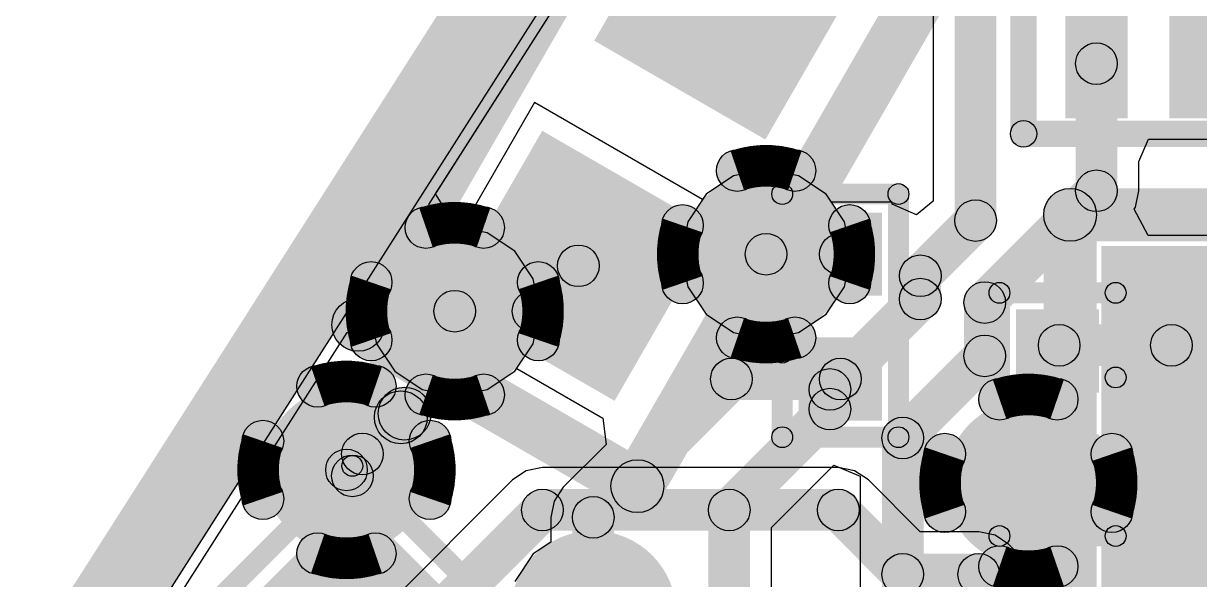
# Model space of a CAD drawing. Header units: millimetres. Extents: x -1.43 to 1.09, y -0.91 to 0.99.
# Drawn here: x -0.5406 to -0.318, y -0.5131 to -0.4079 of the extents above; entities that cross this region are included whole.
import ezdxf

# ---------------------------------------------------------------- set-up
doc = ezdxf.new("R2010")
doc.units = ezdxf.units.MM
doc.header["$MEASUREMENT"] = 0
for name, color, linetype in [('BottomLayer', 5, 'Continuous'), ('InternalPlane1', 76, 'Continuous'), ('InternalPlane2', 16, 'Continuous'), ('TopLayer', 1, 'Continuous'), ('TopOverlay', 2, 'Continuous'), ('TopPaste', 8, 'Continuous'), ('TopSolder', 216, 'Continuous'), ('ViaHoleLayer', 16, 'Continuous')]:
    doc.layers.add(name, color=color, linetype=linetype)

# ---------------------------------------------------------------- blocks, each defined once
blk = doc.blocks.new('ABS07_4')
at = {"layer": 'TopLayer'}
for points in [[(-0.07087, 0.0374), (-0.02756, 0.0374), (-0.02756, -0.0374), (-0.07087, -0.0374)], [(0.02756, 0.0374), (0.07087, 0.0374), (0.07087, -0.0374), (0.02756, -0.0374)]]:
    blk.add_hatch(color=1, dxfattribs=at).paths.add_polyline_path(points)
at = {"layer": 'TopOverlay'}
h = blk.add_hatch(color=2, dxfattribs=at)
edge = h.paths.add_edge_path()
edge.add_arc((-0.07874, 0.04528), 0.005, 0, 360)
h = blk.add_hatch(color=2, dxfattribs=at)
edge = h.paths.add_edge_path()
edge.add_arc((-0.07874, 0.04528), 0.005, 0, 360)
for points in [[(0.07874, 0.05028), (0.07874, 0.04028), (-0.07874, 0.04028), (-0.07874, 0.05028)], [(-0.08374, 0.04528), (-0.07374, 0.04528), (-0.07374, -0.04528), (-0.08374, -0.04528)], [(0.07374, 0.04528), (0.08374, 0.04528), (0.08374, -0.04528), (0.07374, -0.04528)], [(0.07874, -0.04028), (0.07874, -0.05028), (-0.07874, -0.05028), (-0.07874, -0.04028)]]:
    blk.add_hatch(color=2, dxfattribs=at).paths.add_polyline_path(points)
h = blk.add_hatch(color=2, dxfattribs=at)
edge = h.paths.add_edge_path()
edge.add_arc((0.07874, 0.04528), 0.005, 0, 360)
h = blk.add_hatch(color=2, dxfattribs=at)
edge = h.paths.add_edge_path()
edge.add_arc((0.07874, 0.04528), 0.005, 0, 360)
h = blk.add_hatch(color=2, dxfattribs=at)
edge = h.paths.add_edge_path()
edge.add_arc((-0.07874, -0.04528), 0.005, 0, 360)
h = blk.add_hatch(color=2, dxfattribs=at)
edge = h.paths.add_edge_path()
edge.add_arc((-0.07874, -0.04528), 0.005, 0, 360)
h = blk.add_hatch(color=2, dxfattribs=at)
edge = h.paths.add_edge_path()
edge.add_arc((0.07874, -0.04528), 0.005, 0, 360)
h = blk.add_hatch(color=2, dxfattribs=at)
edge = h.paths.add_edge_path()
edge.add_arc((0.07874, -0.04528), 0.005, 0, 360)
at = {"layer": 'TopPaste'}
for points in [[(-0.07087, 0.0374), (-0.02756, 0.0374), (-0.02756, -0.0374), (-0.07087, -0.0374)], [(0.02756, 0.0374), (0.07087, 0.0374), (0.07087, -0.0374), (0.02756, -0.0374)]]:
    blk.add_hatch(color=8, dxfattribs=at).paths.add_polyline_path(points)
at = {"layer": 'TopSolder'}
for points in [[(-0.07283, 0.03937), (-0.02559, 0.03937), (-0.02559, -0.03937), (-0.07283, -0.03937)], [(0.02559, 0.03937), (0.07284, 0.03937), (0.07284, -0.03937), (0.02559, -0.03937)]]:
    blk.add_hatch(color=216, dxfattribs=at).paths.add_polyline_path(points)
at = {"layer": 'TopOverlay'}
for centre in [(-0.07874, 0.04528), (-0.07874, 0.04528), (0.07874, 0.04528), (0.07874, 0.04528), (-0.07874, -0.04528), (-0.07874, -0.04528), (0.07874, -0.04528), (0.07874, -0.04528)]:
    blk.add_circle(centre, 0.005, dxfattribs=at)
blk = doc.blocks.new('BNO055_5')
at = {"layer": 'TopLayer'}
for points in [[(-0.09929, 0.04992), (-0.1111, 0.04992), (-0.1111, 0.07059), (-0.09929, 0.07059)], [(-0.07961, 0.04992), (-0.09142, 0.04992), (-0.09142, 0.07059), (-0.07961, 0.07059)], [(-0.05992, 0.04992), (-0.07173, 0.04992), (-0.07173, 0.07059), (-0.05992, 0.07059)], [(-0.04024, 0.04992), (-0.05205, 0.04992), (-0.05205, 0.07059), (-0.04024, 0.07059)], [(-0.02055, 0.04992), (-0.03236, 0.04992), (-0.03236, 0.07059), (-0.02055, 0.07059)], [(-0.00087, 0.04992), (-0.01268, 0.04992), (-0.01268, 0.07059), (-0.00087, 0.07059)], [(0.01882, 0.04992), (0.00701, 0.04992), (0.00701, 0.07059), (0.01882, 0.07059)], [(0.0385, 0.04992), (0.02669, 0.04992), (0.02669, 0.07059), (0.0385, 0.07059)], [(0.05819, 0.04992), (0.04638, 0.04992), (0.04638, 0.07059), (0.05819, 0.07059)], [(0.07787, 0.04992), (0.06606, 0.04992), (0.06606, 0.07059), (0.07787, 0.07059)], [(-0.09929, 0.03417), (-0.09929, 0.02236), (-0.11602, 0.02236), (-0.11602, 0.03417)], [(0.0828, 0.03417), (0.0828, 0.02236), (0.06606, 0.02236), (0.06606, 0.03417)], [(-0.09929, 0.01449), (-0.09929, 0.00268), (-0.11602, 0.00268), (-0.11602, 0.01449)], [(0.0828, 0.01449), (0.0828, 0.00268), (0.06606, 0.00268), (0.06606, 0.01449)], [(-0.09929, -0.0052), (-0.09929, -0.01701), (-0.11602, -0.01701), (-0.11602, -0.0052)], [(0.0828, -0.0052), (0.0828, -0.01701), (0.06606, -0.01701), (0.06606, -0.0052)], [(-0.09929, -0.02488), (-0.09929, -0.03669), (-0.11602, -0.03669), (-0.11602, -0.02488)], [(0.0828, -0.02488), (0.0828, -0.03669), (0.06606, -0.03669), (0.06606, -0.02488)], [(-0.09929, -0.07311), (-0.1111, -0.07311), (-0.1111, -0.05244), (-0.09929, -0.05244)], [(-0.07961, -0.07311), (-0.09142, -0.07311), (-0.09142, -0.05244), (-0.07961, -0.05244)], [(-0.05992, -0.07311), (-0.07173, -0.07311), (-0.07173, -0.05244), (-0.05992, -0.05244)], [(-0.04024, -0.07311), (-0.05205, -0.07311), (-0.05205, -0.05244), (-0.04024, -0.05244)], [(-0.02055, -0.07311), (-0.03236, -0.07311), (-0.03236, -0.05244), (-0.02055, -0.05244)], [(-0.00087, -0.07311), (-0.01268, -0.07311), (-0.01268, -0.05244), (-0.00087, -0.05244)], [(0.01882, -0.07311), (0.00701, -0.07311), (0.00701, -0.05244), (0.01882, -0.05244)], [(0.0385, -0.07311), (0.02669, -0.07311), (0.02669, -0.05244), (0.0385, -0.05244)], [(0.05819, -0.07311), (0.04638, -0.07311), (0.04638, -0.05244), (0.05819, -0.05244)], [(0.07787, -0.07311), (0.06606, -0.07311), (0.06606, -0.05244), (0.07787, -0.05244)]]:
    blk.add_hatch(color=1, dxfattribs=at).paths.add_polyline_path(points)
at = {"layer": 'TopOverlay'}
h = blk.add_hatch(color=2, dxfattribs=at)
edge = h.paths.add_edge_path()
edge.add_arc((-0.10717, 0.08929), 0.006, 0, 360)
h = blk.add_hatch(color=2, dxfattribs=at)
edge = h.paths.add_edge_path()
edge.add_arc((-0.09929, 0.08929), 0.006, 0, 360)
h = blk.add_hatch(color=2, dxfattribs=at)
edge = h.paths.add_edge_path()
edge.add_arc((-0.11898, 0.07354), 0.0025, 0, 360)
h = blk.add_hatch(color=2, dxfattribs=at)
edge = h.paths.add_edge_path()
edge.add_arc((-0.11898, 0.07354), 0.0025, 0, 360)
for points in [[(0.08575, 0.07604), (0.08575, 0.07104), (-0.11898, 0.07104), (-0.11898, 0.07604)], [(-0.12148, 0.07354), (-0.11648, 0.07354), (-0.11648, -0.07606), (-0.12148, -0.07606)], [(0.08325, 0.07354), (0.08825, 0.07354), (0.08825, -0.07606), (0.08325, -0.07606)], [(0.08575, -0.07356), (0.08575, -0.07856), (-0.11898, -0.07856), (-0.11898, -0.07356)]]:
    blk.add_hatch(color=2, dxfattribs=at).paths.add_polyline_path(points)
h = blk.add_hatch(color=2, dxfattribs=at)
edge = h.paths.add_edge_path()
edge.add_arc((0.08575, 0.07354), 0.0025, 0, 360)
h = blk.add_hatch(color=2, dxfattribs=at)
edge = h.paths.add_edge_path()
edge.add_arc((0.08575, 0.07354), 0.0025, 0, 360)
h = blk.add_hatch(color=2, dxfattribs=at)
edge = h.paths.add_edge_path()
edge.add_arc((-0.11898, -0.07606), 0.0025, 0, 360)
h = blk.add_hatch(color=2, dxfattribs=at)
edge = h.paths.add_edge_path()
edge.add_arc((-0.11898, -0.07606), 0.0025, 0, 360)
h = blk.add_hatch(color=2, dxfattribs=at)
edge = h.paths.add_edge_path()
edge.add_arc((0.08575, -0.07606), 0.0025, 0, 360)
h = blk.add_hatch(color=2, dxfattribs=at)
edge = h.paths.add_edge_path()
edge.add_arc((0.08575, -0.07606), 0.0025, 0, 360)
at = {"layer": 'TopPaste'}
for points in [[(-0.09929, 0.04992), (-0.1111, 0.04992), (-0.1111, 0.07059), (-0.09929, 0.07059)], [(-0.07961, 0.04992), (-0.09142, 0.04992), (-0.09142, 0.07059), (-0.07961, 0.07059)], [(-0.05992, 0.04992), (-0.07173, 0.04992), (-0.07173, 0.07059), (-0.05992, 0.07059)], [(-0.04024, 0.04992), (-0.05205, 0.04992), (-0.05205, 0.07059), (-0.04024, 0.07059)], [(-0.02055, 0.04992), (-0.03236, 0.04992), (-0.03236, 0.07059), (-0.02055, 0.07059)], [(-0.00087, 0.04992), (-0.01268, 0.04992), (-0.01268, 0.07059), (-0.00087, 0.07059)], [(0.01882, 0.04992), (0.00701, 0.04992), (0.00701, 0.07059), (0.01882, 0.07059)], [(0.0385, 0.04992), (0.02669, 0.04992), (0.02669, 0.07059), (0.0385, 0.07059)], [(0.05819, 0.04992), (0.04638, 0.04992), (0.04638, 0.07059), (0.05819, 0.07059)], [(0.07787, 0.04992), (0.06606, 0.04992), (0.06606, 0.07059), (0.07787, 0.07059)], [(-0.09929, 0.03417), (-0.09929, 0.02236), (-0.11602, 0.02236), (-0.11602, 0.03417)], [(0.0828, 0.03417), (0.0828, 0.02236), (0.06606, 0.02236), (0.06606, 0.03417)], [(-0.09929, 0.01449), (-0.09929, 0.00268), (-0.11602, 0.00268), (-0.11602, 0.01449)], [(0.0828, 0.01449), (0.0828, 0.00268), (0.06606, 0.00268), (0.06606, 0.01449)], [(-0.09929, -0.0052), (-0.09929, -0.01701), (-0.11602, -0.01701), (-0.11602, -0.0052)], [(0.0828, -0.0052), (0.0828, -0.01701), (0.06606, -0.01701), (0.06606, -0.0052)], [(-0.09929, -0.02488), (-0.09929, -0.03669), (-0.11602, -0.03669), (-0.11602, -0.02488)], [(0.0828, -0.02488), (0.0828, -0.03669), (0.06606, -0.03669), (0.06606, -0.02488)], [(-0.09929, -0.07311), (-0.1111, -0.07311), (-0.1111, -0.05244), (-0.09929, -0.05244)], [(-0.07961, -0.07311), (-0.09142, -0.07311), (-0.09142, -0.05244), (-0.07961, -0.05244)], [(-0.05992, -0.07311), (-0.07173, -0.07311), (-0.07173, -0.05244), (-0.05992, -0.05244)], [(-0.04024, -0.07311), (-0.05205, -0.07311), (-0.05205, -0.05244), (-0.04024, -0.05244)], [(-0.02055, -0.07311), (-0.03236, -0.07311), (-0.03236, -0.05244), (-0.02055, -0.05244)], [(-0.00087, -0.07311), (-0.01268, -0.07311), (-0.01268, -0.05244), (-0.00087, -0.05244)], [(0.01882, -0.07311), (0.00701, -0.07311), (0.00701, -0.05244), (0.01882, -0.05244)], [(0.0385, -0.07311), (0.02669, -0.07311), (0.02669, -0.05244), (0.0385, -0.05244)], [(0.05819, -0.07311), (0.04638, -0.07311), (0.04638, -0.05244), (0.05819, -0.05244)], [(0.07787, -0.07311), (0.06606, -0.07311), (0.06606, -0.05244), (0.07787, -0.05244)]]:
    blk.add_hatch(color=8, dxfattribs=at).paths.add_polyline_path(points)
at = {"layer": 'TopSolder'}
for points in [[(-0.09929, 0.04992), (-0.1111, 0.04992), (-0.1111, 0.07059), (-0.09929, 0.07059)], [(-0.07961, 0.04992), (-0.09142, 0.04992), (-0.09142, 0.07059), (-0.07961, 0.07059)], [(-0.05992, 0.04992), (-0.07173, 0.04992), (-0.07173, 0.07059), (-0.05992, 0.07059)], [(-0.04024, 0.04992), (-0.05205, 0.04992), (-0.05205, 0.07059), (-0.04024, 0.07059)], [(-0.02055, 0.04992), (-0.03236, 0.04992), (-0.03236, 0.07059), (-0.02055, 0.07059)], [(-0.00087, 0.04992), (-0.01268, 0.04992), (-0.01268, 0.07059), (-0.00087, 0.07059)], [(0.01882, 0.04992), (0.00701, 0.04992), (0.00701, 0.07059), (0.01882, 0.07059)], [(0.0385, 0.04992), (0.02669, 0.04992), (0.02669, 0.07059), (0.0385, 0.07059)], [(0.05819, 0.04992), (0.04638, 0.04992), (0.04638, 0.07059), (0.05819, 0.07059)], [(0.07787, 0.04992), (0.06606, 0.04992), (0.06606, 0.07059), (0.07787, 0.07059)], [(-0.09929, 0.03417), (-0.09929, 0.02236), (-0.11602, 0.02236), (-0.11602, 0.03417)], [(0.0828, 0.03417), (0.0828, 0.02236), (0.06606, 0.02236), (0.06606, 0.03417)], [(-0.09929, 0.01449), (-0.09929, 0.00268), (-0.11602, 0.00268), (-0.11602, 0.01449)], [(0.0828, 0.01449), (0.0828, 0.00268), (0.06606, 0.00268), (0.06606, 0.01449)], [(-0.09929, -0.0052), (-0.09929, -0.01701), (-0.11602, -0.01701), (-0.11602, -0.0052)], [(0.0828, -0.0052), (0.0828, -0.01701), (0.06606, -0.01701), (0.06606, -0.0052)], [(-0.09929, -0.02488), (-0.09929, -0.03669), (-0.11602, -0.03669), (-0.11602, -0.02488)], [(0.0828, -0.02488), (0.0828, -0.03669), (0.06606, -0.03669), (0.06606, -0.02488)], [(-0.09929, -0.07311), (-0.1111, -0.07311), (-0.1111, -0.05244), (-0.09929, -0.05244)], [(-0.07961, -0.07311), (-0.09142, -0.07311), (-0.09142, -0.05244), (-0.07961, -0.05244)], [(-0.05992, -0.07311), (-0.07173, -0.07311), (-0.07173, -0.05244), (-0.05992, -0.05244)], [(-0.04024, -0.07311), (-0.05205, -0.07311), (-0.05205, -0.05244), (-0.04024, -0.05244)], [(-0.02055, -0.07311), (-0.03236, -0.07311), (-0.03236, -0.05244), (-0.02055, -0.05244)], [(-0.00087, -0.07311), (-0.01268, -0.07311), (-0.01268, -0.05244), (-0.00087, -0.05244)], [(0.01882, -0.07311), (0.00701, -0.07311), (0.00701, -0.05244), (0.01882, -0.05244)], [(0.0385, -0.07311), (0.02669, -0.07311), (0.02669, -0.05244), (0.0385, -0.05244)], [(0.05819, -0.07311), (0.04638, -0.07311), (0.04638, -0.05244), (0.05819, -0.05244)], [(0.07787, -0.07311), (0.06606, -0.07311), (0.06606, -0.05244), (0.07787, -0.05244)]]:
    blk.add_hatch(color=216, dxfattribs=at).paths.add_polyline_path(points)
at = {"layer": 'TopOverlay', "const_width": 0.012}
blk.add_lwpolyline([(-0.09929, 0.08929, 1), (-0.10717, 0.08929, 1)], format="xyb", close=True, dxfattribs=at)
at = {"layer": 'TopOverlay'}
for centre, radius in [((-0.10717, 0.08929), 0.006), ((-0.09929, 0.08929), 0.006), ((-0.11898, 0.07354), 0.0025), ((-0.11898, 0.07354), 0.0025), ((0.08575, 0.07354), 0.0025), ((0.08575, 0.07354), 0.0025), ((-0.11898, -0.07606), 0.0025), ((-0.11898, -0.07606), 0.0025), ((0.08575, -0.07606), 0.0025), ((0.08575, -0.07606), 0.0025)]:
    blk.add_circle(centre, radius, dxfattribs=at)
blk = doc.blocks.new('PASSIVE__0201__0603__12')
at = {"layer": 'TopLayer'}
for points in [[(-0.00591, 0.00591), (0.00591, 0.00591), (0.00591, -0.00591), (-0.00591, -0.00591)], [(0.01772, 0.00591), (0.02953, 0.00591), (0.02953, -0.00591), (0.01772, -0.00591)]]:
    blk.add_hatch(color=1, dxfattribs=at).paths.add_polyline_path(points)
at = {"layer": 'TopOverlay'}
h = blk.add_hatch(color=2, dxfattribs=at)
edge = h.paths.add_edge_path()
edge.add_arc((-0.011, 0.011), 0.00197, 0, 360)
h = blk.add_hatch(color=2, dxfattribs=at)
edge = h.paths.add_edge_path()
edge.add_arc((-0.011, 0.011), 0.00197, 0, 360)
for points in [[(0.005, 0.01297), (0.005, 0.00903), (-0.011, 0.00903), (-0.011, 0.01297)], [(0.035, 0.01297), (0.035, 0.00903), (0.005, 0.00903), (0.005, 0.01297)], [(-0.00903, -0.011), (-0.01297, -0.011), (-0.01297, 0.011), (-0.00903, 0.011)], [(0.03697, -0.011), (0.03303, -0.011), (0.03303, 0.011), (0.03697, 0.011)], [(0.035, -0.00903), (0.035, -0.01297), (-0.011, -0.01297), (-0.011, -0.00903)]]:
    blk.add_hatch(color=2, dxfattribs=at).paths.add_polyline_path(points)
h = blk.add_hatch(color=2, dxfattribs=at)
edge = h.paths.add_edge_path()
edge.add_arc((0.005, 0.011), 0.00197, 0, 360)
h = blk.add_hatch(color=2, dxfattribs=at)
edge = h.paths.add_edge_path()
edge.add_arc((0.005, 0.011), 0.00197, 0, 360)
h = blk.add_hatch(color=2, dxfattribs=at)
edge = h.paths.add_edge_path()
edge.add_arc((0.035, 0.011), 0.00197, 0, 360)
h = blk.add_hatch(color=2, dxfattribs=at)
edge = h.paths.add_edge_path()
edge.add_arc((0.035, 0.011), 0.00197, 0, 360)
h = blk.add_hatch(color=2, dxfattribs=at)
edge = h.paths.add_edge_path()
edge.add_arc((-0.011, -0.011), 0.00197, 0, 360)
h = blk.add_hatch(color=2, dxfattribs=at)
edge = h.paths.add_edge_path()
edge.add_arc((-0.011, -0.011), 0.00197, 0, 360)
h = blk.add_hatch(color=2, dxfattribs=at)
edge = h.paths.add_edge_path()
edge.add_arc((0.035, -0.011), 0.00197, 0, 360)
h = blk.add_hatch(color=2, dxfattribs=at)
edge = h.paths.add_edge_path()
edge.add_arc((0.035, -0.011), 0.00197, 0, 360)
at = {"layer": 'TopPaste'}
for points in [[(-0.00591, 0.00591), (0.00591, 0.00591), (0.00591, -0.00591), (-0.00591, -0.00591)], [(0.01772, 0.00591), (0.02953, 0.00591), (0.02953, -0.00591), (0.01772, -0.00591)]]:
    blk.add_hatch(color=8, dxfattribs=at).paths.add_polyline_path(points)
at = {"layer": 'TopSolder'}
for points in [[(-0.00787, 0.00787), (0.00787, 0.00787), (0.00787, -0.00787), (-0.00787, -0.00787)], [(0.01575, 0.00787), (0.0315, 0.00787), (0.0315, -0.00787), (0.01575, -0.00787)]]:
    blk.add_hatch(color=216, dxfattribs=at).paths.add_polyline_path(points)
at = {"layer": 'TopOverlay'}
for centre in [(-0.011, 0.011), (-0.011, 0.011), (0.005, 0.011), (0.005, 0.011), (0.035, 0.011), (0.035, 0.011), (-0.011, -0.011), (-0.011, -0.011), (0.035, -0.011), (0.035, -0.011)]:
    blk.add_circle(centre, 0.00197, dxfattribs=at)
blk = doc.blocks.new('D_____25')
at = {"layer": 'TopLayer'}
for points in [[(-0.01181, 0.01378), (0.01181, 0.01378), (0.01181, -0.01378), (-0.01181, -0.01378)], [(0.02559, 0.01378), (0.04921, 0.01378), (0.04921, -0.01378), (0.02559, -0.01378)]]:
    blk.add_hatch(color=1, dxfattribs=at).paths.add_polyline_path(points)
at = {"layer": 'TopOverlay'}
h = blk.add_hatch(color=2, dxfattribs=at)
edge = h.paths.add_edge_path()
edge.add_arc((-0.018, 0.02), 0.00197, 0, 360)
h = blk.add_hatch(color=2, dxfattribs=at)
edge = h.paths.add_edge_path()
edge.add_arc((-0.018, 0.02), 0.00197, 0, 360)
for points in [[(0.055, 0.02197), (0.055, 0.01803), (-0.018, 0.01803), (-0.018, 0.02197)], [(-0.01603, -0.02), (-0.01997, -0.02), (-0.01997, 0.02), (-0.01603, 0.02)], [(0.05697, -0.02), (0.05303, -0.02), (0.05303, 0.02), (0.05697, 0.02)], [(-0.031, -0.015), (-0.031, -0.025), (-0.032, -0.025), (-0.032, -0.015)], [(0.055, -0.01803), (0.055, -0.02197), (-0.018, -0.02197), (-0.018, -0.01803)]]:
    blk.add_hatch(color=2, dxfattribs=at).paths.add_polyline_path(points)
h = blk.add_hatch(color=2, dxfattribs=at)
edge = h.paths.add_edge_path()
edge.add_arc((0.055, 0.02), 0.00197, 0, 360)
h = blk.add_hatch(color=2, dxfattribs=at)
edge = h.paths.add_edge_path()
edge.add_arc((0.055, 0.02), 0.00197, 0, 360)
h = blk.add_hatch(color=2, dxfattribs=at)
edge = h.paths.add_edge_path()
edge.add_arc((-0.032, -0.02), 0.005, 0, 360)
h = blk.add_hatch(color=2, dxfattribs=at)
edge = h.paths.add_edge_path()
edge.add_arc((-0.031, -0.02), 0.005, 0, 360)
h = blk.add_hatch(color=2, dxfattribs=at)
edge = h.paths.add_edge_path()
edge.add_arc((-0.018, -0.02), 0.00197, 0, 360)
h = blk.add_hatch(color=2, dxfattribs=at)
edge = h.paths.add_edge_path()
edge.add_arc((-0.018, -0.02), 0.00197, 0, 360)
h = blk.add_hatch(color=2, dxfattribs=at)
edge = h.paths.add_edge_path()
edge.add_arc((0.055, -0.02), 0.00197, 0, 360)
h = blk.add_hatch(color=2, dxfattribs=at)
edge = h.paths.add_edge_path()
edge.add_arc((0.055, -0.02), 0.00197, 0, 360)
at = {"layer": 'TopPaste'}
for points in [[(-0.01181, 0.01378), (0.01181, 0.01378), (0.01181, -0.01378), (-0.01181, -0.01378)], [(0.02559, 0.01378), (0.04921, 0.01378), (0.04921, -0.01378), (0.02559, -0.01378)]]:
    blk.add_hatch(color=8, dxfattribs=at).paths.add_polyline_path(points)
at = {"layer": 'TopSolder'}
for points in [[(-0.01378, 0.01575), (0.01378, 0.01575), (0.01378, -0.01575), (-0.01378, -0.01575)], [(0.02362, 0.01575), (0.05118, 0.01575), (0.05118, -0.01575), (0.02362, -0.01575)]]:
    blk.add_hatch(color=216, dxfattribs=at).paths.add_polyline_path(points)
at = {"layer": 'TopOverlay'}
for centre, radius in [((-0.018, 0.02), 0.00197), ((-0.018, 0.02), 0.00197), ((0.055, 0.02), 0.00197), ((0.055, 0.02), 0.00197), ((-0.032, -0.02), 0.005), ((-0.031, -0.02), 0.005), ((-0.018, -0.02), 0.00197), ((-0.018, -0.02), 0.00197), ((0.055, -0.02), 0.00197), ((0.055, -0.02), 0.00197)]:
    blk.add_circle(centre, radius, dxfattribs=at)
blk = doc.blocks.new('P________0603__1608__28')
at = {"layer": 'TopLayer'}
for points in [[(-0.04724, 0.0187), (-0.00984, 0.0187), (-0.00984, -0.0187), (-0.04724, -0.0187)], [(0.00984, 0.0187), (0.04724, 0.0187), (0.04724, -0.0187), (0.00984, -0.0187)]]:
    blk.add_hatch(color=1, dxfattribs=at).paths.add_polyline_path(points)
at = {"layer": 'TopOverlay'}
h = blk.add_hatch(color=2, dxfattribs=at)
edge = h.paths.add_edge_path()
edge.add_arc((-0.05906, 0.03051), 0.005, 0, 360)
h = blk.add_hatch(color=2, dxfattribs=at)
edge = h.paths.add_edge_path()
edge.add_arc((-0.05906, 0.03051), 0.005, 0, 360)
for points in [[(0.05906, 0.03551), (0.05906, 0.02551), (-0.05906, 0.02551), (-0.05906, 0.03551)], [(-0.05405, -0.03051), (-0.06406, -0.03051), (-0.06406, 0.03051), (-0.05405, 0.03051)], [(0.06406, -0.03051), (0.05405, -0.03051), (0.05405, 0.03051), (0.06406, 0.03051)], [(0.05906, -0.02551), (0.05906, -0.03551), (-0.05906, -0.03551), (-0.05906, -0.02551)]]:
    blk.add_hatch(color=2, dxfattribs=at).paths.add_polyline_path(points)
h = blk.add_hatch(color=2, dxfattribs=at)
edge = h.paths.add_edge_path()
edge.add_arc((0.05906, 0.03051), 0.005, 0, 360)
h = blk.add_hatch(color=2, dxfattribs=at)
edge = h.paths.add_edge_path()
edge.add_arc((0.05906, 0.03051), 0.005, 0, 360)
h = blk.add_hatch(color=2, dxfattribs=at)
edge = h.paths.add_edge_path()
edge.add_arc((-0.05906, -0.03051), 0.005, 0, 360)
h = blk.add_hatch(color=2, dxfattribs=at)
edge = h.paths.add_edge_path()
edge.add_arc((-0.05906, -0.03051), 0.005, 0, 360)
h = blk.add_hatch(color=2, dxfattribs=at)
edge = h.paths.add_edge_path()
edge.add_arc((0.05906, -0.03051), 0.005, 0, 360)
h = blk.add_hatch(color=2, dxfattribs=at)
edge = h.paths.add_edge_path()
edge.add_arc((0.05906, -0.03051), 0.005, 0, 360)
at = {"layer": 'TopPaste'}
for points in [[(-0.04724, 0.0187), (-0.00984, 0.0187), (-0.00984, -0.0187), (-0.04724, -0.0187)], [(0.00984, 0.0187), (0.04724, 0.0187), (0.04724, -0.0187), (0.00984, -0.0187)]]:
    blk.add_hatch(color=8, dxfattribs=at).paths.add_polyline_path(points)
at = {"layer": 'TopSolder'}
for points in [[(-0.04724, 0.0187), (-0.00984, 0.0187), (-0.00984, -0.0187), (-0.04724, -0.0187)], [(0.00984, 0.0187), (0.04724, 0.0187), (0.04724, -0.0187), (0.00984, -0.0187)]]:
    blk.add_hatch(color=216, dxfattribs=at).paths.add_polyline_path(points)
at = {"layer": 'TopOverlay'}
for centre in [(-0.05906, 0.03051), (-0.05906, 0.03051), (0.05906, 0.03051), (0.05906, 0.03051), (-0.05906, -0.03051), (-0.05906, -0.03051), (0.05906, -0.03051), (0.05906, -0.03051)]:
    blk.add_circle(centre, 0.005, dxfattribs=at)
blk = doc.blocks.new('PASSIVE__0201__0603__32')
at = {"layer": 'TopLayer'}
for points in [[(-0.00591, 0.00591), (0.00591, 0.00591), (0.00591, -0.00591), (-0.00591, -0.00591)], [(0.01772, 0.00591), (0.02953, 0.00591), (0.02953, -0.00591), (0.01772, -0.00591)]]:
    blk.add_hatch(color=1, dxfattribs=at).paths.add_polyline_path(points)
at = {"layer": 'TopOverlay'}
h = blk.add_hatch(color=2, dxfattribs=at)
edge = h.paths.add_edge_path()
edge.add_arc((-0.011, 0.011), 0.00197, 0, 360)
h = blk.add_hatch(color=2, dxfattribs=at)
edge = h.paths.add_edge_path()
edge.add_arc((-0.011, 0.011), 0.00197, 0, 360)
for points in [[(-0.011, 0.00903), (-0.011, 0.01297), (0.005, 0.01297), (0.005, 0.00903)], [(0.005, 0.00903), (0.005, 0.01297), (0.035, 0.01297), (0.035, 0.00903)], [(-0.01297, 0.011), (-0.00903, 0.011), (-0.00903, -0.011), (-0.01297, -0.011)], [(0.03303, 0.011), (0.03697, 0.011), (0.03697, -0.011), (0.03303, -0.011)], [(-0.011, -0.01297), (-0.011, -0.00903), (0.035, -0.00903), (0.035, -0.01297)]]:
    blk.add_hatch(color=2, dxfattribs=at).paths.add_polyline_path(points)
h = blk.add_hatch(color=2, dxfattribs=at)
edge = h.paths.add_edge_path()
edge.add_arc((0.005, 0.011), 0.00197, 0, 360)
h = blk.add_hatch(color=2, dxfattribs=at)
edge = h.paths.add_edge_path()
edge.add_arc((0.005, 0.011), 0.00197, 0, 360)
h = blk.add_hatch(color=2, dxfattribs=at)
edge = h.paths.add_edge_path()
edge.add_arc((0.035, 0.011), 0.00197, 0, 360)
h = blk.add_hatch(color=2, dxfattribs=at)
edge = h.paths.add_edge_path()
edge.add_arc((0.035, 0.011), 0.00197, 0, 360)
h = blk.add_hatch(color=2, dxfattribs=at)
edge = h.paths.add_edge_path()
edge.add_arc((-0.011, -0.011), 0.00197, 0, 360)
h = blk.add_hatch(color=2, dxfattribs=at)
edge = h.paths.add_edge_path()
edge.add_arc((-0.011, -0.011), 0.00197, 0, 360)
h = blk.add_hatch(color=2, dxfattribs=at)
edge = h.paths.add_edge_path()
edge.add_arc((0.035, -0.011), 0.00197, 0, 360)
h = blk.add_hatch(color=2, dxfattribs=at)
edge = h.paths.add_edge_path()
edge.add_arc((0.035, -0.011), 0.00197, 0, 360)
at = {"layer": 'TopPaste'}
for points in [[(-0.00591, 0.00591), (0.00591, 0.00591), (0.00591, -0.00591), (-0.00591, -0.00591)], [(0.01772, 0.00591), (0.02953, 0.00591), (0.02953, -0.00591), (0.01772, -0.00591)]]:
    blk.add_hatch(color=8, dxfattribs=at).paths.add_polyline_path(points)
at = {"layer": 'TopSolder'}
for points in [[(-0.00787, 0.00787), (0.00787, 0.00787), (0.00787, -0.00787), (-0.00787, -0.00787)], [(0.01575, 0.00787), (0.0315, 0.00787), (0.0315, -0.00787), (0.01575, -0.00787)]]:
    blk.add_hatch(color=216, dxfattribs=at).paths.add_polyline_path(points)
at = {"layer": 'TopOverlay'}
for centre in [(-0.011, 0.011), (-0.011, 0.011), (0.005, 0.011), (0.005, 0.011), (0.035, 0.011), (0.035, 0.011), (-0.011, -0.011), (-0.011, -0.011), (0.035, -0.011), (0.035, -0.011)]:
    blk.add_circle(centre, 0.00197, dxfattribs=at)

msp = doc.modelspace()

# ---------------------------------------------------------------- hatches: boundary and pattern name
at = {"layer": 'BottomLayer'}
h = msp.add_hatch(color=5, dxfattribs=at)
edge = h.paths.add_edge_path()
edge.add_arc((-0.40007, -0.45155), 0.01181, 0, 360)
h = msp.add_hatch(color=5, dxfattribs=at)
edge = h.paths.add_edge_path()
edge.add_arc((-0.459, -0.46233), 0.01181, 0, 360)
h = msp.add_hatch(color=5, dxfattribs=at)
edge = h.paths.add_edge_path()
edge.add_arc((-0.47949, -0.49236), 0.01181, 0, 360)
h = msp.add_hatch(color=5, dxfattribs=at)
edge = h.paths.add_edge_path()
edge.add_arc((-0.35042, -0.49481), 0.01181, 0, 360)
for points in [[(-0.47671, -0.49514), (-0.48228, -0.48957), (-0.47927, -0.48656), (-0.4737, -0.49213)], [(-0.4424, -0.50387), (-0.4424, -0.49599), (-0.38639, -0.49599), (-0.38639, -0.50387)], [(-0.49806, -0.56116), (-0.50363, -0.5556), (-0.44518, -0.49715), (-0.43962, -0.50271)], [(-0.38917, -0.50271), (-0.3836, -0.49715), (-0.37142, -0.50933), (-0.37698, -0.5149)], [(-0.3742, -0.51605), (-0.3742, -0.50818), (-0.3598, -0.50818), (-0.3598, -0.51605)], [(-0.36259, -0.5149), (-0.35702, -0.50933), (-0.34256, -0.52379), (-0.34813, -0.52936)]]:
    msp.add_hatch(color=5, dxfattribs=at).paths.add_polyline_path(points)
h = msp.add_hatch(color=5, dxfattribs=at)
edge = h.paths.add_edge_path()
edge.add_arc((-0.47648, -0.48934), 0.00394, 0, 360)
h = msp.add_hatch(color=5, dxfattribs=at)
edge = h.paths.add_edge_path()
edge.add_arc((-0.47949, -0.49236), 0.00394, 0, 360)
h = msp.add_hatch(color=5, dxfattribs=at)
edge = h.paths.add_edge_path()
edge.add_arc((-0.4424, -0.49993), 0.00394, 0, 360)
h = msp.add_hatch(color=5, dxfattribs=at)
edge = h.paths.add_edge_path()
edge.add_arc((-0.4424, -0.49993), 0.00394, 0, 360)
h = msp.add_hatch(color=5, dxfattribs=at)
edge = h.paths.add_edge_path()
edge.add_arc((-0.38639, -0.49993), 0.00394, 0, 360)
h = msp.add_hatch(color=5, dxfattribs=at)
edge = h.paths.add_edge_path()
edge.add_arc((-0.38639, -0.49993), 0.00394, 0, 360)
h = msp.add_hatch(color=5, dxfattribs=at)
edge = h.paths.add_edge_path()
edge.add_arc((-0.43279, -0.51962), 0.01181, 0, 360)
h = msp.add_hatch(color=5, dxfattribs=at)
edge = h.paths.add_edge_path()
edge.add_arc((-0.3742, -0.51212), 0.00394, 0, 360)
h = msp.add_hatch(color=5, dxfattribs=at)
edge = h.paths.add_edge_path()
edge.add_arc((-0.3742, -0.51212), 0.00394, 0, 360)
h = msp.add_hatch(color=5, dxfattribs=at)
edge = h.paths.add_edge_path()
edge.add_arc((-0.3598, -0.51212), 0.00394, 0, 360)
h = msp.add_hatch(color=5, dxfattribs=at)
edge = h.paths.add_edge_path()
edge.add_arc((-0.3598, -0.51212), 0.00394, 0, 360)
at = {"layer": 'InternalPlane1'}
msp.add_hatch(color=76, dxfattribs=at).paths.add_polyline_path([(-0.52735, -0.53751), (-0.54063, -0.52904), (-0.44099, -0.37296), (-0.42772, -0.38143)])
h = msp.add_hatch(color=76, dxfattribs=at)
edge = h.paths.add_edge_path()
edge.add_arc((-0.40007, -0.45155), 0.01575, 0, 360)
h = msp.add_hatch(color=76, dxfattribs=at)
edge = h.paths.add_edge_path()
edge.add_arc((-0.459, -0.46233), 0.01575, 0, 360)
h = msp.add_hatch(color=76, dxfattribs=at)
edge = h.paths.add_edge_path()
edge.add_arc((-0.48494, -0.47654), 0.00394, 0, 360)
h = msp.add_hatch(color=76, dxfattribs=at)
edge = h.paths.add_edge_path()
edge.add_arc((-0.47405, -0.47654), 0.00394, 0, 360)
h = msp.add_hatch(color=76, dxfattribs=at)
edge = h.paths.add_edge_path()
edge.add_arc((-0.35587, -0.47899), 0.00394, 0, 360)
h = msp.add_hatch(color=76, dxfattribs=at)
edge = h.paths.add_edge_path()
edge.add_arc((-0.34497, -0.47899), 0.00394, 0, 360)
h = msp.add_hatch(color=76, dxfattribs=at)
edge = h.paths.add_edge_path()
edge.add_arc((-0.49532, -0.48691), 0.00394, 0, 360)
h = msp.add_hatch(color=76, dxfattribs=at)
edge = h.paths.add_edge_path()
edge.add_arc((-0.46367, -0.48691), 0.00394, 0, 360)
h = msp.add_hatch(color=76, dxfattribs=at)
edge = h.paths.add_edge_path()
edge.add_arc((-0.36624, -0.48937), 0.00394, 0, 360)
h = msp.add_hatch(color=76, dxfattribs=at)
edge = h.paths.add_edge_path()
edge.add_arc((-0.3346, -0.48937), 0.00394, 0, 360)
h = msp.add_hatch(color=76, dxfattribs=at)
edge = h.paths.add_edge_path()
edge.add_arc((-0.49532, -0.49781), 0.00394, 0, 360)
h = msp.add_hatch(color=76, dxfattribs=at)
edge = h.paths.add_edge_path()
edge.add_arc((-0.46367, -0.49781), 0.00394, 0, 360)
h = msp.add_hatch(color=76, dxfattribs=at)
edge = h.paths.add_edge_path()
edge.add_arc((-0.36624, -0.50026), 0.00394, 0, 360)
h = msp.add_hatch(color=76, dxfattribs=at)
edge = h.paths.add_edge_path()
edge.add_arc((-0.3346, -0.50026), 0.00394, 0, 360)
h = msp.add_hatch(color=76, dxfattribs=at)
edge = h.paths.add_edge_path()
edge.add_arc((-0.48494, -0.50818), 0.00394, 0, 360)
h = msp.add_hatch(color=76, dxfattribs=at)
edge = h.paths.add_edge_path()
edge.add_arc((-0.47405, -0.50818), 0.00394, 0, 360)
h = msp.add_hatch(color=76, dxfattribs=at)
edge = h.paths.add_edge_path()
edge.add_arc((-0.43279, -0.51962), 0.01575, 0, 360)
h = msp.add_hatch(color=76, dxfattribs=at)
edge = h.paths.add_edge_path()
edge.add_arc((-0.35587, -0.51063), 0.00394, 0, 360)
h = msp.add_hatch(color=76, dxfattribs=at)
edge = h.paths.add_edge_path()
edge.add_arc((-0.34497, -0.51063), 0.00394, 0, 360)
at = {"layer": 'InternalPlane2'}
msp.add_hatch(color=16, dxfattribs=at).paths.add_polyline_path([(-0.52735, -0.53751), (-0.54063, -0.52904), (-0.44099, -0.37296), (-0.42772, -0.38143)])
h = msp.add_hatch(color=16, dxfattribs=at)
edge = h.paths.add_edge_path()
edge.add_arc((-0.40552, -0.43573), 0.00394, 0, 360)
h = msp.add_hatch(color=16, dxfattribs=at)
edge = h.paths.add_edge_path()
edge.add_arc((-0.39462, -0.43573), 0.00394, 0, 360)
h = msp.add_hatch(color=16, dxfattribs=at)
edge = h.paths.add_edge_path()
edge.add_arc((-0.46445, -0.44651), 0.00394, 0, 360)
h = msp.add_hatch(color=16, dxfattribs=at)
edge = h.paths.add_edge_path()
edge.add_arc((-0.45355, -0.44651), 0.00394, 0, 360)
h = msp.add_hatch(color=16, dxfattribs=at)
edge = h.paths.add_edge_path()
edge.add_arc((-0.41589, -0.44611), 0.00394, 0, 360)
h = msp.add_hatch(color=16, dxfattribs=at)
edge = h.paths.add_edge_path()
edge.add_arc((-0.38425, -0.44611), 0.00394, 0, 360)
h = msp.add_hatch(color=16, dxfattribs=at)
edge = h.paths.add_edge_path()
edge.add_arc((-0.47482, -0.45689), 0.00394, 0, 360)
h = msp.add_hatch(color=16, dxfattribs=at)
edge = h.paths.add_edge_path()
edge.add_arc((-0.44318, -0.45689), 0.00394, 0, 360)
h = msp.add_hatch(color=16, dxfattribs=at)
edge = h.paths.add_edge_path()
edge.add_arc((-0.41589, -0.457), 0.00394, 0, 360)
h = msp.add_hatch(color=16, dxfattribs=at)
edge = h.paths.add_edge_path()
edge.add_arc((-0.38425, -0.457), 0.00394, 0, 360)
h = msp.add_hatch(color=16, dxfattribs=at)
edge = h.paths.add_edge_path()
edge.add_arc((-0.47482, -0.46778), 0.00394, 0, 360)
h = msp.add_hatch(color=16, dxfattribs=at)
edge = h.paths.add_edge_path()
edge.add_arc((-0.44318, -0.46778), 0.00394, 0, 360)
h = msp.add_hatch(color=16, dxfattribs=at)
edge = h.paths.add_edge_path()
edge.add_arc((-0.40552, -0.46737), 0.00394, 0, 360)
h = msp.add_hatch(color=16, dxfattribs=at)
edge = h.paths.add_edge_path()
edge.add_arc((-0.39462, -0.46737), 0.00394, 0, 360)
h = msp.add_hatch(color=16, dxfattribs=at)
edge = h.paths.add_edge_path()
edge.add_arc((-0.46445, -0.47815), 0.00394, 0, 360)
h = msp.add_hatch(color=16, dxfattribs=at)
edge = h.paths.add_edge_path()
edge.add_arc((-0.45355, -0.47815), 0.00394, 0, 360)
h = msp.add_hatch(color=16, dxfattribs=at)
edge = h.paths.add_edge_path()
edge.add_arc((-0.47949, -0.49236), 0.01575, 0, 360)
h = msp.add_hatch(color=16, dxfattribs=at)
edge = h.paths.add_edge_path()
edge.add_arc((-0.35042, -0.49481), 0.01575, 0, 360)
h = msp.add_hatch(color=16, dxfattribs=at)
edge = h.paths.add_edge_path()
edge.add_arc((-0.43279, -0.51962), 0.01575, 0, 360)
at = {"layer": 'TopLayer'}
for points in [[(-0.35648, -0.44518), (-0.36436, -0.44518), (-0.36436, -0.40146), (-0.35648, -0.40146)], [(-0.3336, -0.43956), (-0.34148, -0.43956), (-0.34148, -0.4155), (-0.3336, -0.4155)], [(-0.35589, -0.46348), (-0.36145, -0.45791), (-0.34033, -0.43678), (-0.33476, -0.44235)], [(-0.36809, -0.45842), (-0.37366, -0.45285), (-0.3632, -0.4424), (-0.35764, -0.44797)], [(-0.40007, -0.45549), (-0.40007, -0.44762), (-0.38601, -0.44762), (-0.38601, -0.45549)], [(-0.44139, -0.46512), (-0.44696, -0.45955), (-0.43838, -0.45097), (-0.43281, -0.45654)], [(-0.36694, -0.46004), (-0.37481, -0.46004), (-0.37481, -0.45564), (-0.36694, -0.45564)], [(-0.459, -0.46627), (-0.459, -0.4584), (-0.44417, -0.4584), (-0.44417, -0.46627)], [(-0.38323, -0.47796), (-0.38879, -0.47239), (-0.37366, -0.45725), (-0.36809, -0.46282)], [(-0.35473, -0.47078), (-0.36261, -0.47078), (-0.36261, -0.46069), (-0.35473, -0.46069)], [(-0.34459, -0.47272), (-0.34459, -0.46484), (-0.32333, -0.46484), (-0.32333, -0.47272)], [(-0.32612, -0.47157), (-0.32055, -0.466), (-0.30283, -0.48371), (-0.3084, -0.48928)], [(-0.37142, -0.48909), (-0.37698, -0.48353), (-0.36145, -0.468), (-0.35589, -0.47356)], [(-0.40663, -0.47911), (-0.40663, -0.47124), (-0.38601, -0.47124), (-0.38601, -0.47911)], [(-0.43001, -0.50411), (-0.43557, -0.49855), (-0.40942, -0.47239), (-0.40385, -0.47796)], [(-0.38519, -0.47993), (-0.39076, -0.47436), (-0.38879, -0.47239), (-0.38323, -0.47796)], [(-0.40427, -0.50271), (-0.40984, -0.49715), (-0.39076, -0.47807), (-0.38519, -0.48364)], [(-0.38404, -0.48086), (-0.39192, -0.48086), (-0.39192, -0.47714), (-0.38404, -0.47714)], [(-0.37026, -0.52224), (-0.37814, -0.52224), (-0.37814, -0.48631), (-0.37026, -0.48631)], [(-0.48228, -0.49514), (-0.47671, -0.48957), (-0.47559, -0.4907), (-0.48116, -0.49626)], [(-0.47443, -0.51708), (-0.48231, -0.51708), (-0.48231, -0.49348), (-0.47443, -0.49348)], [(-0.40311, -0.54241), (-0.41099, -0.54241), (-0.41099, -0.49993), (-0.40311, -0.49993)], [(-0.42885, -0.51962), (-0.43673, -0.51962), (-0.43673, -0.50133), (-0.42885, -0.50133)]]:
    msp.add_hatch(color=1, dxfattribs=at).paths.add_polyline_path(points)
h = msp.add_hatch(color=1, dxfattribs=at)
edge = h.paths.add_edge_path()
edge.add_arc((-0.33754, -0.4155), 0.00394, 0, 360)
h = msp.add_hatch(color=1, dxfattribs=at)
edge = h.paths.add_edge_path()
edge.add_arc((-0.33754, -0.43956), 0.00394, 0, 360)
h = msp.add_hatch(color=1, dxfattribs=at)
edge = h.paths.add_edge_path()
edge.add_arc((-0.33754, -0.43956), 0.00394, 0, 360)
h = msp.add_hatch(color=1, dxfattribs=at)
edge = h.paths.add_edge_path()
edge.add_arc((-0.40007, -0.45155), 0.01181, 0, 360)
h = msp.add_hatch(color=1, dxfattribs=at)
edge = h.paths.add_edge_path()
edge.add_arc((-0.36042, -0.44518), 0.00394, 0, 360)
h = msp.add_hatch(color=1, dxfattribs=at)
edge = h.paths.add_edge_path()
edge.add_arc((-0.36042, -0.44518), 0.00394, 0, 360)
h = msp.add_hatch(color=1, dxfattribs=at)
edge = h.paths.add_edge_path()
edge.add_arc((-0.40007, -0.45155), 0.00394, 0, 360)
h = msp.add_hatch(color=1, dxfattribs=at)
edge = h.paths.add_edge_path()
edge.add_arc((-0.38601, -0.45155), 0.00394, 0, 360)
h = msp.add_hatch(color=1, dxfattribs=at)
edge = h.paths.add_edge_path()
edge.add_arc((-0.459, -0.46233), 0.01181, 0, 360)
h = msp.add_hatch(color=1, dxfattribs=at)
edge = h.paths.add_edge_path()
edge.add_arc((-0.4356, -0.45375), 0.00394, 0, 360)
h = msp.add_hatch(color=1, dxfattribs=at)
edge = h.paths.add_edge_path()
edge.add_arc((-0.37087, -0.45564), 0.00394, 0, 360)
h = msp.add_hatch(color=1, dxfattribs=at)
edge = h.paths.add_edge_path()
edge.add_arc((-0.37087, -0.45564), 0.00394, 0, 360)
h = msp.add_hatch(color=1, dxfattribs=at)
edge = h.paths.add_edge_path()
edge.add_arc((-0.37087, -0.46004), 0.00394, 0, 360)
h = msp.add_hatch(color=1, dxfattribs=at)
edge = h.paths.add_edge_path()
edge.add_arc((-0.37087, -0.46004), 0.00394, 0, 360)
h = msp.add_hatch(color=1, dxfattribs=at)
edge = h.paths.add_edge_path()
edge.add_arc((-0.459, -0.46233), 0.00394, 0, 360)
h = msp.add_hatch(color=1, dxfattribs=at)
edge = h.paths.add_edge_path()
edge.add_arc((-0.44417, -0.46233), 0.00394, 0, 360)
h = msp.add_hatch(color=1, dxfattribs=at)
edge = h.paths.add_edge_path()
edge.add_arc((-0.44417, -0.46233), 0.00394, 0, 360)
h = msp.add_hatch(color=1, dxfattribs=at)
edge = h.paths.add_edge_path()
edge.add_arc((-0.35867, -0.46069), 0.00394, 0, 360)
h = msp.add_hatch(color=1, dxfattribs=at)
edge = h.paths.add_edge_path()
edge.add_arc((-0.35867, -0.46069), 0.00394, 0, 360)
h = msp.add_hatch(color=1, dxfattribs=at)
edge = h.paths.add_edge_path()
edge.add_arc((-0.34459, -0.46878), 0.00394, 0, 360)
h = msp.add_hatch(color=1, dxfattribs=at)
edge = h.paths.add_edge_path()
edge.add_arc((-0.32333, -0.46878), 0.00394, 0, 360)
h = msp.add_hatch(color=1, dxfattribs=at)
edge = h.paths.add_edge_path()
edge.add_arc((-0.32333, -0.46878), 0.00394, 0, 360)
h = msp.add_hatch(color=1, dxfattribs=at)
edge = h.paths.add_edge_path()
edge.add_arc((-0.35867, -0.47078), 0.00394, 0, 360)
h = msp.add_hatch(color=1, dxfattribs=at)
edge = h.paths.add_edge_path()
edge.add_arc((-0.35867, -0.47078), 0.00394, 0, 360)
h = msp.add_hatch(color=1, dxfattribs=at)
edge = h.paths.add_edge_path()
edge.add_arc((-0.40663, -0.47517), 0.00394, 0, 360)
h = msp.add_hatch(color=1, dxfattribs=at)
edge = h.paths.add_edge_path()
edge.add_arc((-0.40663, -0.47517), 0.00394, 0, 360)
h = msp.add_hatch(color=1, dxfattribs=at)
edge = h.paths.add_edge_path()
edge.add_arc((-0.38601, -0.47517), 0.00394, 0, 360)
h = msp.add_hatch(color=1, dxfattribs=at)
edge = h.paths.add_edge_path()
edge.add_arc((-0.38601, -0.47517), 0.00394, 0, 360)
h = msp.add_hatch(color=1, dxfattribs=at)
edge = h.paths.add_edge_path()
edge.add_arc((-0.38601, -0.47517), 0.00394, 0, 360)
h = msp.add_hatch(color=1, dxfattribs=at)
edge = h.paths.add_edge_path()
edge.add_arc((-0.38798, -0.47714), 0.00394, 0, 360)
h = msp.add_hatch(color=1, dxfattribs=at)
edge = h.paths.add_edge_path()
edge.add_arc((-0.38798, -0.47714), 0.00394, 0, 360)
h = msp.add_hatch(color=1, dxfattribs=at)
edge = h.paths.add_edge_path()
edge.add_arc((-0.38798, -0.48086), 0.00394, 0, 360)
h = msp.add_hatch(color=1, dxfattribs=at)
edge = h.paths.add_edge_path()
edge.add_arc((-0.38798, -0.48086), 0.00394, 0, 360)
h = msp.add_hatch(color=1, dxfattribs=at)
edge = h.paths.add_edge_path()
edge.add_arc((-0.47949, -0.49236), 0.01181, 0, 360)
h = msp.add_hatch(color=1, dxfattribs=at)
edge = h.paths.add_edge_path()
edge.add_arc((-0.3742, -0.48631), 0.00394, 0, 360)
h = msp.add_hatch(color=1, dxfattribs=at)
edge = h.paths.add_edge_path()
edge.add_arc((-0.3742, -0.48631), 0.00394, 0, 360)
h = msp.add_hatch(color=1, dxfattribs=at)
edge = h.paths.add_edge_path()
edge.add_arc((-0.35042, -0.49481), 0.01181, 0, 360)
h = msp.add_hatch(color=1, dxfattribs=at)
edge = h.paths.add_edge_path()
edge.add_arc((-0.47949, -0.49236), 0.00394, 0, 360)
h = msp.add_hatch(color=1, dxfattribs=at)
edge = h.paths.add_edge_path()
edge.add_arc((-0.47837, -0.49348), 0.00394, 0, 360)
h = msp.add_hatch(color=1, dxfattribs=at)
edge = h.paths.add_edge_path()
edge.add_arc((-0.47837, -0.49348), 0.00394, 0, 360)
h = msp.add_hatch(color=1, dxfattribs=at)
edge = h.paths.add_edge_path()
edge.add_arc((-0.40705, -0.49993), 0.00394, 0, 360)
h = msp.add_hatch(color=1, dxfattribs=at)
edge = h.paths.add_edge_path()
edge.add_arc((-0.40705, -0.49993), 0.00394, 0, 360)
h = msp.add_hatch(color=1, dxfattribs=at)
edge = h.paths.add_edge_path()
edge.add_arc((-0.43279, -0.50133), 0.00394, 0, 360)
h = msp.add_hatch(color=1, dxfattribs=at)
edge = h.paths.add_edge_path()
edge.add_arc((-0.43279, -0.50133), 0.00394, 0, 360)
h = msp.add_hatch(color=1, dxfattribs=at)
edge = h.paths.add_edge_path()
edge.add_arc((-0.43279, -0.51962), 0.01181, 0, 360)
at = {"layer": 'ViaHoleLayer'}
h = msp.add_hatch(color=16, dxfattribs=at)
edge = h.paths.add_edge_path()
edge.add_arc((-0.40007, -0.45155), 0.00591, 0, 360)
h = msp.add_hatch(color=16, dxfattribs=at)
edge = h.paths.add_edge_path()
edge.add_arc((-0.459, -0.46233), 0.00591, 0, 360)
h = msp.add_hatch(color=16, dxfattribs=at)
edge = h.paths.add_edge_path()
edge.add_arc((-0.47949, -0.49236), 0.00591, 0, 360)
h = msp.add_hatch(color=16, dxfattribs=at)
edge = h.paths.add_edge_path()
edge.add_arc((-0.35042, -0.49481), 0.00591, 0, 360)

# ---------------------------------------------------------------- linework, layer by layer
at = {"layer": 'BottomLayer'}
for p, q in [((-0.46392, -0.44216), (-0.4259, -0.3826)), ((-0.40007, -0.4355), (-0.40621, -0.43672)), ((-0.39392, -0.43672), (-0.40007, -0.4355)), ((-0.40621, -0.43672), (-0.41142, -0.4402)), ((-0.38871, -0.4402), (-0.39392, -0.43672)), ((-0.41142, -0.4402), (-0.4149, -0.44541)), ((-0.38523, -0.44541), (-0.38871, -0.4402)), ((-0.46085, -0.44665), (-0.46392, -0.44216)), ((-0.459, -0.44628), (-0.46085, -0.44665)), ((-0.45286, -0.4475), (-0.459, -0.44628)), ((-0.4149, -0.44541), (-0.41612, -0.45155)), ((-0.38401, -0.45155), (-0.38523, -0.44541)), ((-0.44765, -0.45098), (-0.45286, -0.4475)), ((-0.44417, -0.45619), (-0.44765, -0.45098)), ((-0.41612, -0.45155), (-0.4149, -0.4577)), ((-0.38523, -0.4577), (-0.38401, -0.45155)), ((-0.44294, -0.46233), (-0.44417, -0.45619)), ((-0.4149, -0.4577), (-0.41142, -0.46291)), ((-0.38871, -0.46291), (-0.38523, -0.4577)), ((-0.44417, -0.46848), (-0.44294, -0.46233)), ((-0.41142, -0.46291), (-0.40621, -0.46639)), ((-0.39392, -0.46639), (-0.38871, -0.46291)), ((-0.52517, -0.5381), (-0.47936, -0.46634)), ((-0.47936, -0.46634), (-0.47406, -0.46734)), ((-0.47406, -0.46734), (-0.47383, -0.46848)), ((-0.40621, -0.46639), (-0.40007, -0.46761)), ((-0.40007, -0.46761), (-0.39392, -0.46639)), ((-0.47383, -0.46848), (-0.47035, -0.47369)), ((-0.44765, -0.47369), (-0.44417, -0.46848)), ((-0.47035, -0.47369), (-0.46514, -0.47717)), ((-0.45286, -0.47717), (-0.44765, -0.47369)), ((-0.46514, -0.47717), (-0.459, -0.47839)), ((-0.459, -0.47839), (-0.45286, -0.47717)), ((-0.4424, -0.4919), (-0.44547, -0.49251)), ((-0.38639, -0.4919), (-0.4424, -0.4919)), ((-0.38331, -0.49251), (-0.38639, -0.4919)), ((-0.44547, -0.49251), (-0.44808, -0.49425)), ((-0.38071, -0.49425), (-0.38331, -0.49251)), ((-0.44808, -0.49425), (-0.50417, -0.55035)), ((-0.37087, -0.50409), (-0.38071, -0.49425)), ((-0.3598, -0.50409), (-0.37087, -0.50409)), ((-0.35673, -0.5047), (-0.3598, -0.50409)), ((-0.35413, -0.50644), (-0.35673, -0.5047)), ((-0.33967, -0.5209), (-0.35413, -0.50644))]:
    msp.add_line(p, q, dxfattribs=at)
for centre in [(-0.47648, -0.48934), (-0.47949, -0.49236), (-0.4424, -0.49993), (-0.4424, -0.49993), (-0.38639, -0.49993), (-0.38639, -0.49993), (-0.3742, -0.51212), (-0.3742, -0.51212), (-0.3598, -0.51212), (-0.3598, -0.51212)]:
    msp.add_circle(centre, 0.00394, dxfattribs=at)
at = {"layer": 'InternalPlane1'}
msp.add_line((-0.5273, -0.53755), (-0.42766, -0.38147), dxfattribs=at)
at = {"layer": 'InternalPlane1', "const_width": 0.00787}
for points in [[(-0.48494, -0.47654, -0.167343), (-0.47405, -0.47654)], [(-0.35587, -0.47899, -0.167343), (-0.34497, -0.47899)], [(-0.49532, -0.49781, -0.167343), (-0.49532, -0.48691)], [(-0.46367, -0.48691, -0.167343), (-0.46367, -0.49781)], [(-0.36624, -0.50026, -0.167343), (-0.36624, -0.48937)], [(-0.3346, -0.48937, -0.167343), (-0.3346, -0.50026)], [(-0.47405, -0.50818, -0.167343), (-0.48494, -0.50818)], [(-0.34497, -0.51063, -0.167343), (-0.35587, -0.51063)]]:
    msp.add_lwpolyline(points, format="xyb", dxfattribs=at)
at = {"layer": 'InternalPlane1'}
for centre in [(-0.48494, -0.47654), (-0.47405, -0.47654), (-0.35587, -0.47899), (-0.34497, -0.47899), (-0.49532, -0.48691), (-0.46367, -0.48691), (-0.36624, -0.48937), (-0.3346, -0.48937), (-0.49532, -0.49781), (-0.46367, -0.49781), (-0.36624, -0.50026), (-0.3346, -0.50026), (-0.48494, -0.50818), (-0.47405, -0.50818), (-0.35587, -0.51063), (-0.34497, -0.51063)]:
    msp.add_circle(centre, 0.00394, dxfattribs=at)
at = {"layer": 'InternalPlane2'}
msp.add_line((-0.5273, -0.53755), (-0.42766, -0.38147), dxfattribs=at)
at = {"layer": 'InternalPlane2', "const_width": 0.00787}
for points in [[(-0.40552, -0.43573, -0.167343), (-0.39462, -0.43573)], [(-0.46445, -0.44651, -0.167343), (-0.45355, -0.44651)], [(-0.41589, -0.457, -0.167343), (-0.41589, -0.44611)], [(-0.38425, -0.44611, -0.167343), (-0.38425, -0.457)], [(-0.47482, -0.46778, -0.167343), (-0.47482, -0.45689)], [(-0.44318, -0.45689, -0.167343), (-0.44318, -0.46778)], [(-0.39462, -0.46737, -0.167343), (-0.40552, -0.46737)], [(-0.45355, -0.47815, -0.167343), (-0.46445, -0.47815)]]:
    msp.add_lwpolyline(points, format="xyb", dxfattribs=at)
at = {"layer": 'InternalPlane2'}
for centre in [(-0.40552, -0.43573), (-0.39462, -0.43573), (-0.46445, -0.44651), (-0.45355, -0.44651), (-0.41589, -0.44611), (-0.38425, -0.44611), (-0.47482, -0.45689), (-0.44318, -0.45689), (-0.41589, -0.457), (-0.38425, -0.457), (-0.47482, -0.46778), (-0.44318, -0.46778), (-0.40552, -0.46737), (-0.39462, -0.46737), (-0.46445, -0.47815), (-0.45355, -0.47815)]:
    msp.add_circle(centre, 0.00394, dxfattribs=at)
at = {"layer": 'TopLayer'}
for p, q in [((-0.46262, -0.44012), (-0.4259, -0.3826)), ((-0.36845, -0.40146), (-0.36845, -0.44152)), ((-0.44388, -0.42283), (-0.45653, -0.44474)), ((-0.41208, -0.44119), (-0.44388, -0.42283)), ((-0.32951, -0.43402), (-0.3277, -0.42977)), ((-0.3277, -0.42977), (-0.3227, -0.42977)), ((-0.3227, -0.42977), (-0.27364, -0.42977)), ((-0.32951, -0.43956), (-0.32951, -0.43402)), ((-0.40007, -0.4355), (-0.40621, -0.43672)), ((-0.39392, -0.43672), (-0.40007, -0.4355)), ((-0.40621, -0.43672), (-0.41142, -0.4402)), ((-0.38871, -0.4402), (-0.39392, -0.43672)), ((-0.45971, -0.44485), (-0.46262, -0.44012)), ((-0.41142, -0.4402), (-0.41208, -0.44119)), ((-0.3877, -0.44171), (-0.38871, -0.4402)), ((-0.33012, -0.44264), (-0.32951, -0.43956)), ((-0.32951, -0.43956), (-0.32951, -0.43956)), ((-0.37617, -0.44171), (-0.3877, -0.44171)), ((-0.37617, -0.44211), (-0.37617, -0.44171)), ((-0.3716, -0.44409), (-0.37617, -0.44211)), ((-0.36845, -0.44152), (-0.3716, -0.44409)), ((-0.3304, -0.44304), (-0.33012, -0.44264)), ((-0.45653, -0.44474), (-0.45971, -0.44485)), ((-0.32774, -0.44804), (-0.3304, -0.44304)), ((-0.28845, -0.44804), (-0.32774, -0.44804)), ((-0.51887, -0.52823), (-0.47936, -0.46634)), ((-0.47936, -0.46634), (-0.47406, -0.46734)), ((-0.47406, -0.46734), (-0.47383, -0.46848)), ((-0.47383, -0.46848), (-0.47035, -0.47369)), ((-0.47035, -0.47369), (-0.46514, -0.47717)), ((-0.45286, -0.47717), (-0.44765, -0.47369)), ((-0.44765, -0.47369), (-0.44728, -0.47315)), ((-0.44728, -0.47315), (-0.43098, -0.48256)), ((-0.46514, -0.47717), (-0.459, -0.47839)), ((-0.459, -0.47839), (-0.45286, -0.47717)), ((-0.43098, -0.48256), (-0.43033, -0.48752)), ((-0.43033, -0.48752), (-0.43847, -0.49565)), ((-0.39902, -0.50326), (-0.38723, -0.49146)), ((-0.38723, -0.49146), (-0.38223, -0.49353)), ((-0.38223, -0.49353), (-0.38223, -0.52224)), ((-0.43847, -0.49565), (-0.44021, -0.49826)), ((-0.44021, -0.49826), (-0.44082, -0.50133)), ((-0.44082, -0.50133), (-0.44082, -0.50604)), ((-0.39902, -0.54241), (-0.39902, -0.50326)), ((-0.44082, -0.50604), (-0.44414, -0.50826)), ((-0.44414, -0.50826), (-0.44762, -0.51347))]:
    msp.add_line(p, q, dxfattribs=at)
for centre in [(-0.33754, -0.4155), (-0.33754, -0.43956), (-0.33754, -0.43956), (-0.36042, -0.44518), (-0.36042, -0.44518), (-0.40007, -0.45155), (-0.38601, -0.45155), (-0.4356, -0.45375), (-0.37087, -0.45564), (-0.37087, -0.45564), (-0.37087, -0.46004), (-0.37087, -0.46004), (-0.459, -0.46233), (-0.44417, -0.46233), (-0.44417, -0.46233), (-0.35867, -0.46069), (-0.35867, -0.46069), (-0.34459, -0.46878), (-0.32333, -0.46878), (-0.32333, -0.46878), (-0.35867, -0.47078), (-0.35867, -0.47078), (-0.40663, -0.47517), (-0.40663, -0.47517), (-0.38601, -0.47517), (-0.38601, -0.47517), (-0.38601, -0.47517), (-0.38798, -0.47714), (-0.38798, -0.47714), (-0.38798, -0.48086), (-0.38798, -0.48086), (-0.3742, -0.48631), (-0.3742, -0.48631), (-0.47949, -0.49236), (-0.47837, -0.49348), (-0.47837, -0.49348), (-0.40705, -0.49993), (-0.40705, -0.49993), (-0.43279, -0.50133), (-0.43279, -0.50133)]:
    msp.add_circle(centre, 0.00394, dxfattribs=at)

# ---------------------------------------------------------------- block references
for name, p, rotation in [('BNO055_5', (-0.26557, -0.35524), 180), ('P________0603__1608__28', (-0.42132, -0.42903), 240), ('PASSIVE__0201__0603__32', (-0.38601, -0.47517), 90), ('ABS07_4', (-0.26378, -0.48938), 180), ('PASSIVE__0201__0603__12', (-0.34489, -0.46986), 270), ('D_____25', (-0.47698, -0.51847), 225)]:
    msp.add_blockref(name, p, dxfattribs=dict(rotation=rotation))

doc.saveas('drawing.dxf')
